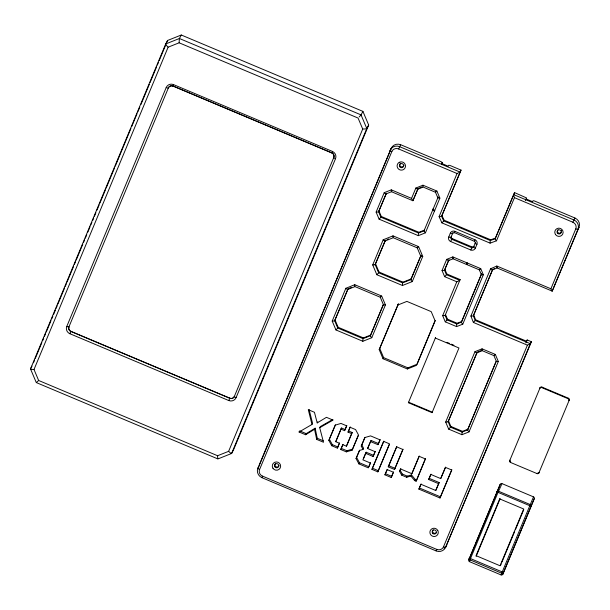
<?xml version="1.0" encoding="UTF-8"?>
<svg xmlns="http://www.w3.org/2000/svg" width="610" height="610" viewBox="0 0 610 610"><rect width="100%" height="100%" fill="white"/><g stroke="black" fill="none" stroke-linecap="round" stroke-linejoin="round"><path stroke-width="0.91" d="M513.521 194.925L514.459 197.663L496.502 240.813L490.097 243.138L490.226 240.95M362.958 339.076L362.858 341.272L371.772 337.719L385.421 304.916L381.677 296.041L354.768 284.717L345.855 288.278L332.206 321.081L335.95 329.957L362.858 341.272M456.707 324.413L456.608 326.609L462.784 324.154L483.326 274.782L480.733 268.636L452.849 256.909L446.672 259.372L442.036 270.512L444.629 276.658L456.791 281.774L459.49 280.508M462.045 432.505L461.945 434.701L469.029 431.872L498.317 361.478L495.343 354.418L482.053 348.829L474.969 351.657L445.681 422.051L448.655 429.112L461.945 434.701M402.547 283.299L402.455 285.495L412.284 281.576L422.745 256.421L418.62 246.631L393.008 235.856L383.179 239.783L372.71 264.938L376.835 274.729L402.455 285.495M418.437 233.462L418.338 235.658L425.422 232.829L439.871 198.113L436.89 191.06L422.959 185.196L415.867 188.025L411.559 198.372L412.65 200.537M179.34 38.735L179.134 42.799L358.078 118.05L362.714 129.038L228.62 451.339L217.587 455.731L38.643 380.48L34.008 369.5L168.108 47.199L179.134 42.799M469.433 561.642A1.441 1.418 28.2 0 1 468.831 559.805L500.169 484.416L484.858 521.23M525.805 342.911L527.177 339.961L531.394 341.73L445.651 547.246A7.29 7.152 28.2 0 1 436.173 550.899L436.752 549.396L262.513 476.128A5.154 5.048 28.2 0 1 259.578 469.448M262.513 476.128L261.904 477.668L436.15 550.937M476.936 244.335A2.112 0.412 22.6 0 1 475.19 243.154A1.411 1.38 28.2 0 0 474.42 241.331L454.404 232.578L454.907 231.335L475.015 239.791A3.5 3.431 28.2 0 1 476.928 244.335L475.342 248.163A3.5 3.431 28.2 0 1 470.783 249.97L450.668 241.529A3.5 3.431 28.2 0 1 448.762 236.977L450.34 233.157A3.5 3.431 28.2 0 1 454.907 231.342M474.42 241.285L475.015 239.791M331.855 152.866L332.435 151.432L173.507 84.599A5.597 5.49 28.2 0 0 166.21 87.52L66.787 326.441A5.597 5.49 28.2 0 0 69.86 333.708L228.788 400.557L229.84 398.155A3.523 3.446 28.2 0 0 234.415 396.332L234.347 396.454A3.523 3.446 28.2 0 1 229.779 398.277L70.852 331.443A3.523 3.446 28.2 0 1 68.93 326.891L168.406 87.84A3.523 3.446 28.2 0 1 172.973 86.018L331.901 152.858A3.523 3.446 28.2 0 1 333.815 157.403L234.347 396.454A2.112 0.412 22.6 0 0 236.093 397.636L335.5 158.714A5.597 5.49 28.2 0 0 332.427 151.448M276.338 424.43L322.82 312.701M323.186 311.817L391.178 148.405A7.29 7.152 28.2 0 1 400.663 144.753M410.873 476.029L414.678 480.611L416.089 481.199L425.3 458.895L419.085 456.28L411.841 473.703L400.549 468.953L399.58 471.278L401.654 475.129L406.687 477.249L410.873 476.029L411.468 474.923L415.273 479.506L416.676 480.093L425.536 458.651M30.508 368.905L165.706 43.966L167.582 40.466L181.284 35.006L362.919 111.386L368.676 125.035L233.477 449.974L231.602 453.474L217.9 458.933L36.264 382.554L30.508 368.905L32.01 366.107M33.481 362.775L34.579 360.144M35.304 358.39L41.877 342.599M42.608 340.845L43.706 338.207M44.431 336.453L45.529 333.822M46.261 332.069L51.004 320.662M51.736 318.908L52.826 316.277M53.558 314.516L55.388 310.132M56.112 308.378L57.21 305.747M57.942 303.993L64.515 288.194M65.239 286.441L66.337 283.81M67.069 282.056L73.635 266.265M74.367 264.504L75.465 261.873M76.197 260.119L82.762 244.328M83.494 242.574L84.592 239.936M85.316 238.182L86.78 234.675M87.878 232.044L90.067 226.775M90.798 225.021L91.889 222.391M92.621 220.637L93.719 218.006M94.443 216.245L95.907 212.737M96.998 210.107L99.194 204.846M99.918 203.084L105.4 189.923M106.125 188.17L114.52 167.994M115.252 166.233L130.921 128.451M131.646 126.72L137.052 113.719M137.768 111.988L138.851 109.388M139.08 108.961L139.812 107.207M140.91 104.569L149.313 84.371M150.045 82.617L156.618 66.81M157.35 65.056L158.447 62.418M159.179 60.664L165.752 44.858M166.484 43.104L167.582 40.466M173.507 84.599L172.889 86.147A3.523 3.446 28.2 0 0 168.337 87.962A2.112 0.412 22.6 0 1 166.195 87.512M231.602 453.474L366.801 128.535L368.676 125.035M391.178 148.405L257.862 468.274A7.29 7.152 28.2 0 0 261.934 477.63M259.273 465.445L275.972 425.307M459.749 172.256L457.05 173.522L398.635 148.954A5.154 5.048 28.2 0 0 391.849 151.539L259.608 469.464A2.112 0.412 22.6 0 1 257.862 468.274L258.907 466.314A7.29 7.152 28.2 0 0 258.503 467.55M418.338 235.658L379.1 219.158L376.126 212.097L384.208 192.676L391.292 189.847L411.559 198.372M418.521 233.035L418.917 232.303L424.4 230.115L424.003 230.854L418.521 233.035L380.899 217.213L378.596 211.754L386.412 193.179M378.596 211.754L386.061 194.033M334.676 320.738L348.058 288.782L334.676 320.738L337.742 328.02L363.041 338.657L370.354 335.744L383.377 304.657M375.18 264.595L385.39 240.287L375.18 264.595L378.635 272.784L402.638 282.88L410.865 279.601L421.068 255.293L410.865 279.601M386.023 193.919L391.506 191.731L412.909 200.736L418.079 188.528L421.99 186.965M418.079 188.528L412.909 200.736M441.571 164.159L442.258 162.496L441.091 161.711L400.678 144.715L398.635 148.954M370.354 335.744L383.347 304.52L380.274 297.245L354.974 286.601L347.669 289.521M328.851 440.405L335.21 425.124L340.99 423.439L346.61 425.803L344.589 430.66L340.914 429.12L335.691 441.678L339.366 443.226L337.338 448.083L331.718 445.719L328.851 440.405L335.447 424.873M336.628 439.741L341.508 428.014L345.184 429.562L346.869 425.513M424.003 230.854L438.186 196.984L437.789 197.724L435.487 192.264L423.165 187.079L417.682 189.268M337.338 448.083L339.617 442.936M379.199 349.644L398.345 303.94L379.199 349.644L383.034 358.741L407.358 368.974L416.5 365.329L435.052 320.73L431.217 311.634L406.893 301.401L397.758 305.046M358.344 435.494L352.107 450.18L346.327 451.865L340.754 449.524L342.782 444.667L346.396 446.184L346.991 445.087L352.222 432.52L348.6 430.995L348.005 432.101L351.627 433.626L352.222 432.52M348.005 432.101L350.026 427.244L355.592 429.585L358.459 434.899L352.107 450.18M340.754 449.524L343.034 444.37M348.6 430.995L350.285 426.947M490.097 243.138L441.945 222.886L439.093 216.672L457.05 173.522M525.37 200.598L526.59 197.96L514.558 192.6L495.495 238.06L495.099 238.8L490.326 240.531L443.714 220.934L441.587 216.291L461.038 170.099L450.172 165.524L448.746 165.226L448.22 166.21L441.732 163.48L442.258 162.496M441.587 216.291L461.038 170.099M346.396 446.184L351.627 433.626M375.31 451.354L373.64 455.365L366.191 452.231L365.596 453.329L362.881 459.856L370.339 462.99L368.318 467.847L358.916 463.897L356.049 458.575L359.42 450.477L363.034 449.425L363.621 448.327L361.829 444.995L365.024 437.317M363.034 449.425L361.242 446.101L364.788 437.568L370.567 435.883L379.969 439.833L377.948 444.69L370.499 441.556L367.601 448.518L375.058 451.652L373.053 456.471L365.596 453.329M356.049 458.575L359.671 450.188M363.476 458.75L366.191 452.231M380.228 439.543L378.543 443.592L371.086 440.458L367.601 448.518M444.515 270.169L448.884 259.875L444.515 270.169L446.428 274.721L459.726 280.31L460.123 279.571L446.825 273.981L444.904 269.429M370.59 462.7L368.905 466.749L359.503 462.792L356.644 457.469M371.947 469.38L383.606 441.365L389.5 443.844L377.842 471.858L371.947 469.38L383.835 441.137M435.281 320.502L417.087 364.223L407.953 367.868L407.358 368.974M456.791 281.774L442.677 315.69L445.269 321.844L456.608 326.609M377.842 471.858L389.363 444.484M408.38 402.707L435.548 337.543L435.288 338.031L458.964 347.99L432.055 412.657L408.38 402.707L408.639 402.211L432.322 412.169L432.055 412.657M461.366 322.171L481.641 273.654L461.762 321.44L461.366 322.171L456.798 323.994L447.069 319.899L445.147 315.355L460.123 279.571M466.955 262.841L466.337 264.382L466.749 263.65M467.275 262.971L466.658 264.542L467.069 263.779M384.925 474.832L387.114 469.578L393.381 472.216L391.193 477.47L384.925 474.832L387.335 469.349M388.25 466.841L396.584 446.817L402.852 449.456L394.517 469.479L388.25 466.841L396.813 446.589M391.193 477.47L393.61 471.987M394.517 469.479L403.08 449.219M495.099 238.8L514.558 192.6M399.58 471.278L400.816 468.625M530.105 343.887L527.406 345.153L473.368 322.431L470.912 316.056L490.592 268.766L496.83 266.044L550.868 288.766L551.951 290.94M531.394 341.73L530.342 343.697L475.205 320.509L473.375 315.751L492.422 269.971L494.367 268.56M473.375 315.751L492.811 269.231M419.314 456.051L411.841 473.703M451.888 469.753L440.001 497.996L418.872 489.113L420.9 484.248L435.753 490.501L439.185 482.571L429.242 478.385L428.655 479.49L438.598 483.669L439.185 482.571M418.872 489.113L421.152 483.959M448.152 421.708L477.172 352.161L448.152 421.708L450.454 427.168L462.128 432.078L467.611 429.897L496.273 361.219M428.655 479.49L430.767 474.412L440.71 478.591L445.62 467.108M429.242 478.385L431.003 474.153M435.753 490.501L438.598 483.669M440.71 478.591L445.391 467.344L451.659 469.982L440.001 497.996M467.611 429.897L496.243 361.082L493.94 355.622L482.266 350.712L476.784 352.9M526.453 341.707L527.177 339.961M527.406 345.153L443.508 546.796A2.112 0.412 22.6 0 0 445.651 547.246L530.342 343.697M550.891 288.82L575.779 228.887A2.112 0.412 22.6 0 0 577.922 229.337L578.974 227.377L552.21 291.13L497.074 267.942L492.422 269.971M552.21 291.13L577.922 229.337M509.716 460.603L540.063 387.8A1.411 1.38 28.2 0 1 541.893 387.068L568.489 398.254A1.411 1.38 28.2 0 1 569.252 400.076L538.904 472.88A1.411 1.38 28.2 0 1 537.074 473.612L510.478 462.426A1.411 1.38 28.2 0 1 509.716 460.603L509.975 460.115A1.411 1.38 28.2 0 0 510.303 461.64M468.808 559.797L475.015 544.898M475.739 543.144L484.126 522.983M476.12 556.366L500.116 498.69M500.482 565.584L501.207 563.838M501.938 562.084L514.665 531.501M515.389 529.755L523.754 509.655M534.23 498.744L502.869 574.117L534.23 498.744A1.441 1.418 28.2 0 0 533.605 496.891M69.853 333.723L70.912 331.321A3.523 3.446 28.2 0 1 68.999 326.769L68.93 326.891A2.112 0.412 22.6 0 1 66.787 326.441M450.668 241.529L452.056 238.51A1.411 1.38 28.2 0 1 451.286 236.688L450.889 237.427A1.411 1.38 28.2 0 0 451.659 239.25L471.766 247.706A1.411 1.38 28.2 0 0 473.596 246.974L473.993 246.242A1.411 1.38 28.2 0 1 472.163 246.966L470.775 249.986M575.809 228.902A5.154 5.048 28.2 0 0 572.851 222.284L574.917 217.983L534.505 200.987L533.071 200.69L532.545 201.674L526.064 198.944M165.706 43.966L179.409 38.499L181.284 35.006M118.309 158.768L118.622 158.295M172.973 86.018L331.832 152.98A3.523 3.446 28.2 0 1 333.754 157.525A2.112 0.412 22.6 0 0 335.5 158.714M366.801 128.535L361.044 114.886L362.919 111.386M391.506 191.731L391.894 190.999M380.899 217.213L381.296 216.481L378.993 211.022M337.742 328.02L338.138 327.28L335.073 320.006M378.635 272.784L379.031 272.052L375.577 263.863M315.134 428.189L314.546 429.295L305.61 434.739L299.075 431.994L299.662 430.889L306.205 433.641L315.134 428.189L317.284 438.3L316.689 439.398L323.498 442.265L319.709 427.709L320.303 426.603L332.846 419.444M435.487 192.264L435.883 191.525M305.61 434.739L306.205 433.641M299.075 431.994L311.985 424.461L312.579 423.355L309.11 409.508M380.274 297.245L380.671 296.506M311.985 424.461L308.286 409.691L314.447 412.284L317.2 422.905L317.795 421.8M363.041 338.657L363.438 337.917L370.75 335.004M433.413 208.452L432.757 209.825A2.112 0.412 22.6 0 0 434.503 211.014M420.671 256.025L417.217 247.835L417.614 247.103M402.638 282.88L403.035 282.14L411.254 278.861M443.714 220.934L444.103 220.195L441.975 215.559M331.718 445.719L332.313 444.621L329.446 439.299M340.914 429.12L341.508 428.014M335.691 441.678L336.278 440.58M383.034 358.741L383.629 357.643L379.794 348.539M344.589 430.66L345.184 429.562M450.34 233.157A2.112 0.412 22.6 0 0 452.483 233.607L452.879 232.867L450.889 237.427A2.112 0.412 22.6 0 1 448.746 236.977M346.327 451.865L346.915 450.759L352.694 449.074M448.487 260.615L453.055 258.792L453.451 258.053M446.428 274.721L446.825 273.981M361.242 446.101L361.829 444.995M475.19 243.154L475.579 242.414L473.596 246.974A2.112 0.412 22.6 0 0 475.342 248.163M370.499 441.556L371.086 440.458M358.916 463.897L359.503 462.792M445.147 315.355L445.544 314.615L447.458 319.167L457.187 323.262L461.762 321.44M377.948 444.69L378.543 443.592M373.053 456.471L373.64 455.365M447.069 319.899L447.458 319.167M490.326 240.531L490.714 239.799L495.495 238.06M481.244 274.386L479.33 269.841L479.719 269.101M456.798 323.994L457.187 323.262M497.074 267.942L497.47 267.21M475.205 320.509L475.602 319.77L473.764 315.019M401.654 475.129L402.249 474.031L400.175 470.173M406.687 477.249L407.274 476.143L411.468 474.923M414.678 480.611L415.273 479.506M416.089 481.199L416.676 480.093M450.454 427.168L450.851 426.436L448.548 420.976M462.128 432.078L462.525 431.346L468.007 429.158M540.063 387.8L539.797 388.288A1.411 1.38 28.2 0 1 541.627 387.563L541.893 387.068M510.478 462.426L510.745 461.938M569.252 400.076L568.993 400.564A1.411 1.38 28.2 0 0 568.223 398.742L568.489 398.254M537.074 473.612L537.341 473.116A1.411 1.38 28.2 0 0 539.164 472.392L538.904 472.88M360.906 115.069L359.198 116.929M443.447 221.277L441.975 222.856M380.64 217.549L379.1 219.158M378.368 273.127L376.873 274.691M337.475 328.363L335.98 329.926M446.139 275.087L444.629 276.658M446.795 320.25L445.285 321.828M450.188 427.518L448.67 429.097M474.931 320.852L473.406 322.4M38.613 380.51L36.486 382.47M436.89 191.06L435.853 192.028M418.574 246.676L417.583 247.607M381.677 296.041L380.625 297.024M480.733 268.636L479.681 269.62M495.343 354.418L494.291 355.401M317.2 422.905L326.441 417.324L333.037 420.099L319.709 427.709M387.03 239.631L388.677 238.975M384.994 241.019L393.214 237.74L417.217 247.835M348.874 288.461L351.307 287.485M477.958 351.856L481.877 350.292M179.409 38.499L361.044 114.886M459.986 172.058L399.626 146.674A7.29 7.152 28.2 0 0 390.087 150.35M513.506 194.559L573.865 219.943A7.29 7.152 28.2 0 1 577.96 229.352M514.459 197.663L572.874 222.223M444.103 220.195L490.714 239.799M452.056 238.51L472.163 246.966M381.296 216.481L418.917 232.303M453.055 258.792L479.33 269.841M379.031 272.052L403.035 282.14M475.602 319.77L526.521 341.188M446.947 342.34L449.578 343.445M451.331 344.185L453.962 345.29M541.627 387.563L568.223 398.742M338.138 327.28L363.438 337.917M383.629 357.643L407.953 367.868M450.851 426.436L462.525 431.346M70.912 331.321L229.84 398.155M388.844 465.735L395.112 468.373M317.284 438.3L323.239 440.801M332.313 444.621L337.932 446.985M341.348 448.419L346.915 450.759M402.249 474.031L407.274 476.143M372.542 468.274L378.436 470.752M385.52 473.734L391.788 476.364M419.466 488.008L440.595 496.891M314.546 429.295L316.689 439.398M217.747 458.712L217.587 455.731M496.921 267.538L496.83 266.044M482.121 350.331L482.053 348.874M452.91 258.388L452.849 256.909M423.02 186.683L422.959 185.219M391.361 191.349L391.292 189.893M393.069 237.313L393.008 235.879M354.837 286.204L354.768 284.74M502.846 574.109A1.441 1.418 28.2 0 1 501.123 574.971M500.192 484.424A1.441 1.418 28.2 0 1 501.923 483.57M446.749 545.302A7.29 7.152 28.2 0 1 444.118 548.405M574.902 218.022A7.29 7.152 28.2 0 1 579.012 227.393M436.409 532.454A2.112 2.066 28.2 0 1 433.329 532.835A2.112 2.066 28.2 0 1 433.199 529.755M279.06 465.598A2.112 2.066 28.2 0 1 275.873 466.68A2.112 2.066 28.2 0 1 275.72 463.333M561.474 231.998A2.112 2.066 28.2 0 1 558.356 232.875A2.112 2.066 28.2 0 1 558.058 229.665M561.375 230.206A2.112 2.066 28.2 0 1 561.528 230.557M403.995 165.089A2.112 2.066 28.2 0 1 400.831 166.652A2.112 2.066 28.2 0 1 400.732 163.129M391.879 151.554A2.112 0.412 22.6 0 1 390.125 150.365M441.205 216.474A2.219 0.381 -1.2 0 1 439.108 216.657M483.326 274.774A2.211 0.389 -0.3 0 1 481.641 274.63M462.784 324.139A2.211 0.419 45.5 0 1 461.488 322.591M334.295 320.913A2.211 0.389 -0.3 0 1 332.214 321.066M347.204 289.407A2.211 0.419 45.5 0 1 345.862 288.271M378.223 211.937A2.211 0.389 -0.3 0 1 376.134 212.089M385.566 193.805A2.211 0.419 45.5 0 1 384.216 192.668M444.133 270.344A2.211 0.389 -0.3 0 1 442.044 270.497M448.03 260.5A2.211 0.419 45.5 0 1 446.68 259.364M444.766 315.53A2.211 0.389 -0.3 0 1 442.685 315.683M417.225 189.153A2.211 0.419 45.5 0 1 415.875 188.017M385.421 304.909A2.211 0.389 -0.3 0 1 383.743 304.764M371.78 337.704A2.211 0.419 45.5 0 1 370.483 336.163M472.979 315.927A2.204 0.389 0.6 0 1 470.92 316.049M491.957 269.864A2.204 0.419 44.6 0 1 490.6 268.758M434.77 210.374A2.112 0.412 22.6 0 1 433.016 209.192M425.429 232.814A2.211 0.419 45.5 0 1 424.133 231.274M447.77 421.891A2.211 0.389 -0.3 0 1 445.689 422.044M476.326 352.793A2.211 0.419 45.5 0 1 474.976 351.65M374.807 264.77A2.211 0.389 -0.3 0 1 372.718 264.923M384.536 240.912A2.211 0.419 45.5 0 1 383.187 239.768M422.753 256.406A2.211 0.389 -0.3 0 1 421.068 256.269M412.284 281.561A2.211 0.419 45.5 0 1 410.987 280.02M439.871 198.105A2.211 0.389 -0.3 0 1 438.186 197.96M498.324 361.471A2.211 0.389 -0.3 0 1 496.639 361.326M469.037 431.857A2.211 0.419 45.5 0 1 467.74 430.317M496.509 240.797A2.219 0.419 46.4 0 1 495.213 239.212M452.483 233.607A1.411 1.38 28.2 0 1 454.313 232.875M443.539 546.812A5.154 5.048 28.2 0 1 436.775 549.336M399.306 162.306A4.201 4.117 28.2 0 0 397.621 167.902A4.201 4.117 28.2 0 0 403.301 169.664A4.201 4.117 28.2 0 0 404.994 164.082A4.201 4.117 28.2 0 0 399.314 162.329M437.759 530.479A4.201 4.117 28.2 0 0 432.086 528.71A4.201 4.117 28.2 0 0 430.408 534.291A4.201 4.117 28.2 0 0 436.081 536.038A4.201 4.117 28.2 0 0 437.766 530.448M168.101 47.138A3.584 0.679 45.5 0 1 165.676 44.202M34 369.462A3.584 0.625 -0.3 0 1 30.675 369.142M231.35 453.535A3.584 0.679 45.5 0 1 228.658 451.316M366.656 128.687A3.584 0.625 -0.3 0 1 362.759 129M236.078 397.636A5.597 5.49 28.2 0 1 228.788 400.541M469.959 559.873L469.555 561.68L501.016 574.91L533.491 496.86L502.022 483.631L498.042 492.316L469.967 559.835L501.42 573.103A1.411 1.403 12.6 0 0 503.265 572.355L469.204 558.036A1.411 1.403 12.6 0 0 469.959 559.873L469.967 559.835M496.753 491.82L530.807 506.14A1.411 1.235 24.8 0 0 529.983 504.455L498.515 491.225A1.411 1.235 24.8 0 0 496.753 491.82M499.689 498.904L476.067 555.672L500.07 565.767L523.685 508.999L499.689 498.904M399.71 166.682A2.112 2.066 28.2 0 0 403.355 166.637A2.112 2.066 28.2 0 0 401.441 163.541A2.112 2.066 28.2 0 0 399.71 166.682M557.342 232.967A2.112 2.066 28.2 0 0 560.986 232.921A2.112 2.066 28.2 0 0 559.073 229.825A2.112 2.066 28.2 0 0 557.342 232.967M274.858 466.772A2.112 2.066 28.2 0 0 278.495 466.726A2.112 2.066 28.2 0 0 276.589 463.63A2.112 2.066 28.2 0 0 274.858 466.772M432.49 533.056A2.112 2.066 28.2 0 0 436.127 533.01A2.112 2.066 28.2 0 0 434.221 529.915A2.112 2.066 28.2 0 0 432.49 533.056M555.413 234.423A4.201 4.117 28.2 0 0 562.649 234.263A4.201 4.117 28.2 0 0 558.79 228.148A4.201 4.117 28.2 0 0 555.413 234.423M272.929 468.228A4.201 4.117 28.2 0 0 280.165 468.068A4.201 4.117 28.2 0 0 276.307 461.945A4.201 4.117 28.2 0 0 272.929 468.228"/></g></svg>
